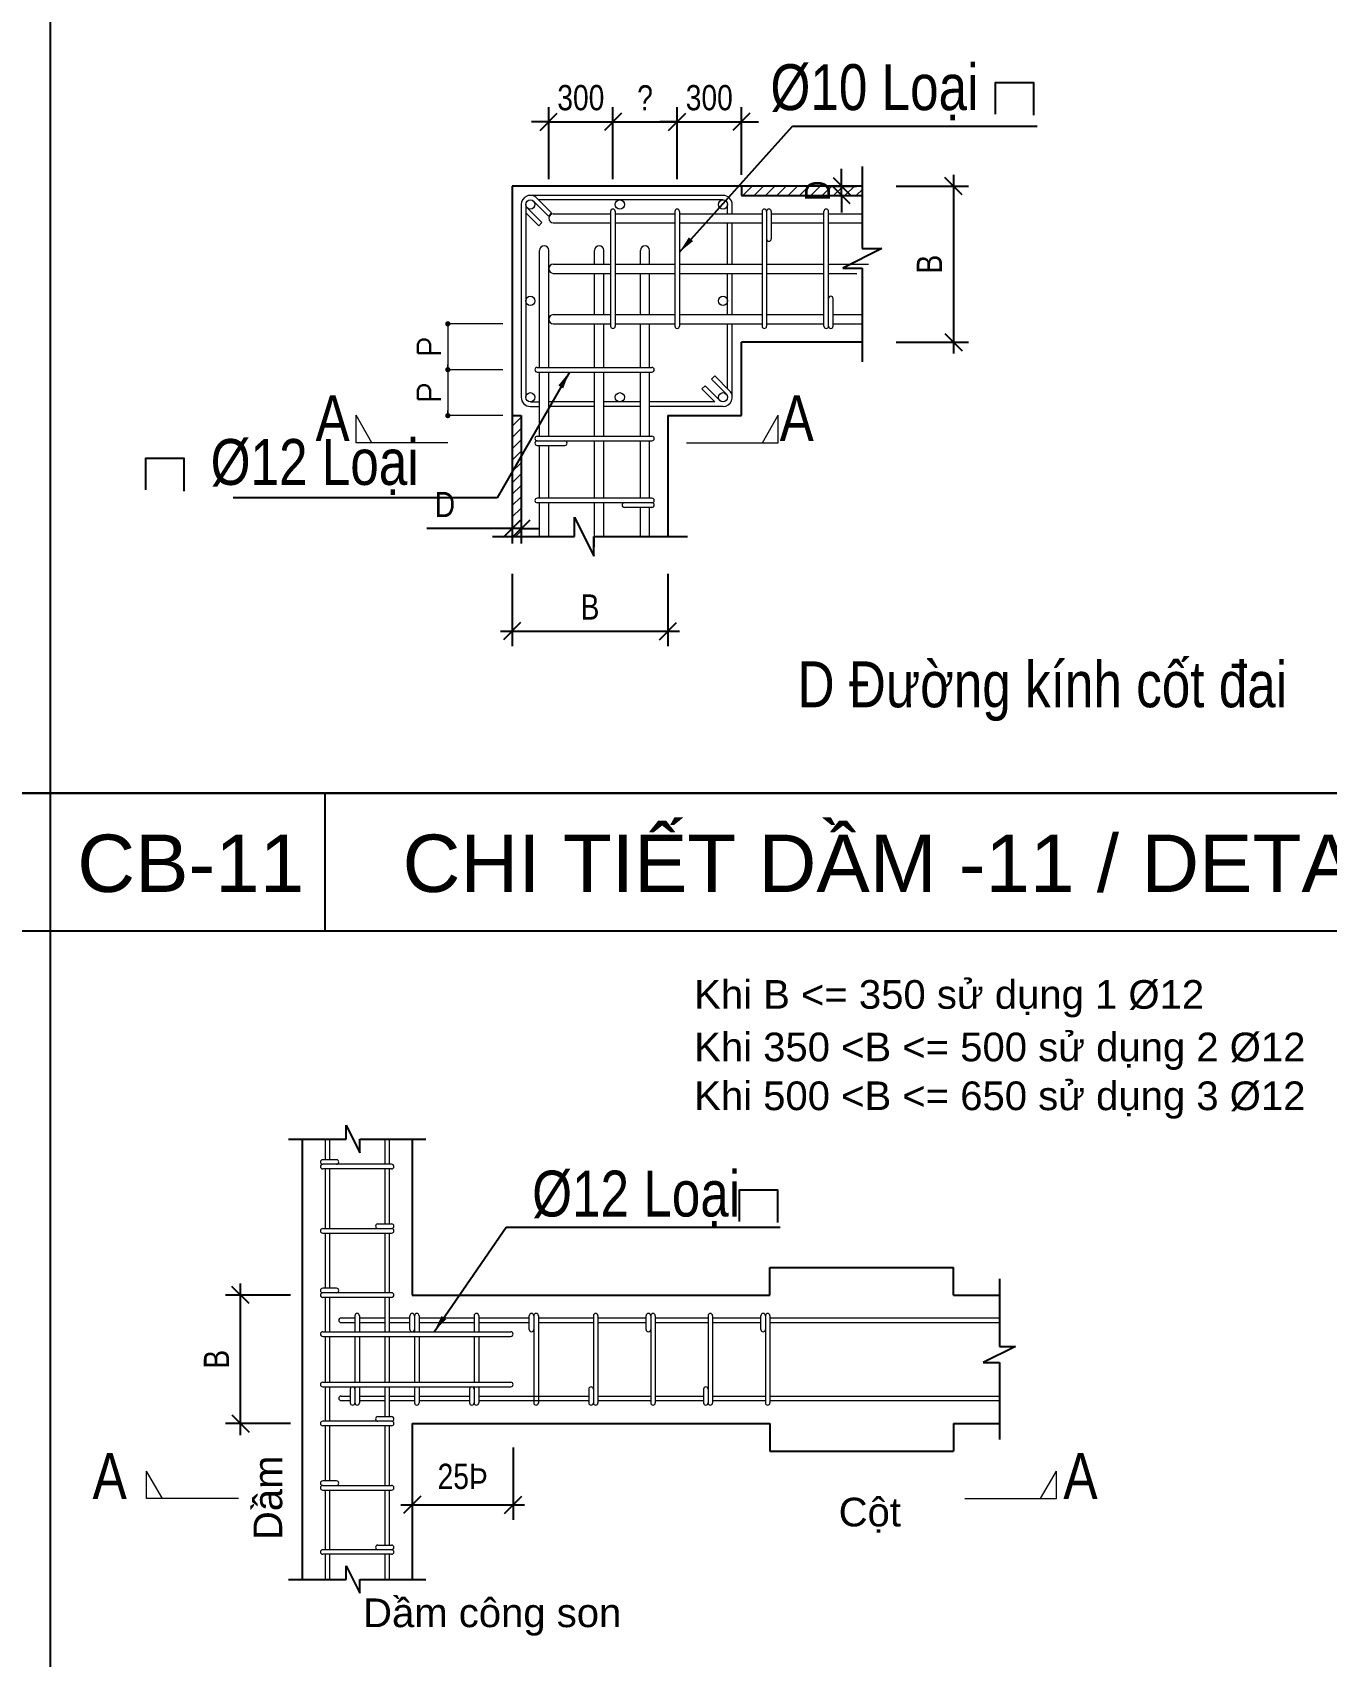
# Model space of a CAD drawing. Header units: millimetres. Extents: x -205508 to -110432, y 549193 to 571297.
# Drawn here: x -152430 to -149609, y 564174 to 567713 of the extents above; entities that cross this region are included whole.
import ezdxf
from ezdxf.enums import TextEntityAlignment as Align

# ---------------------------------------------------------------- set-up
doc = ezdxf.new("R2010")
doc.units = ezdxf.units.MM
doc.header["$LTSCALE"] = 25
doc.header["$MEASUREMENT"] = 0
doc.header["$PDSIZE"] = 50
doc.linetypes.add('CENTER', pattern=[2, 1.25, -0.25, 0.25, -0.25])
doc.linetypes.add('CENTER2', pattern=[28.575, 19.05, -3.175, 3.175, -3.175])
for name, color, linetype in [('AC', 200, 'Continuous'), ('GRID', 8, 'CENTER'), ('NETTHAY', 2, 'Continuous'), ('textMAX', 4, 'Continuous'), ('TEXTMIN', 7, 'Continuous'), ('TRUC', 8, 'CENTER2')]:
    doc.layers.add(name, color=color, linetype=linetype)
for name, color, linetype, lineweight in [('DCE_MCZiCZac', 250, 'Continuous', 13), ('KICHTHUOC', 20, 'Continuous', 9), ('NTHUONG', 150, 'Continuous', 15)]:
    doc.layers.add(name, color=color, linetype=linetype, lineweight=lineweight)
doc.styles.add('EL-Text', font='arial.ttf')
doc.styles.add('ENGLISH', font='ROMANS.shx')
doc.styles.add('Simplex- GCC', font='arial.ttf', dxfattribs={"width": 0.8})
doc.styles.add('vnh100', font='', dxfattribs={"width": 0.8})
doc.styles.get('vnh100').set_extended_font_data('VNI-Helve')
doc.dimstyles.new('ISO-25', dxfattribs={"dimscale": 25, "dimtxt": 2.2, "dimasz": 1.5, "dimexe": 1.3, "dimexo": 1, "dimgap": 1, "dimtad": 1, "dimdec": 0, "dimtxsty": 'Simplex- GCC', "dimblk": 'OBLIQUE', "dimcen": 2.5, "dimdle": 1, "dimclrd": 8, "dimclre": 8, "dimclrt": 7, "dimadec": 0, "dimazin": 0, "dimtfac": 1, "dimtdec": 0, "dimtix": 1, "dimtmove": 0, "dimatfit": 3, "dimfxl": 5, "dimfxlon": 1, "dimarcsym": 0})

# ---------------------------------------------------------------- blocks, each defined once
blk = doc.blocks.new('*X175')
at = {"color": 0}
for p, q in [((8158, 46890), (8258, 46990)), ((8158, 46767), (8258, 46867)), ((8158, 46643), (8258, 46743)), ((8158, 46519), (8258, 46619)), ((8158, 46395), (8258, 46495)), ((8158, 46272), (8258, 46372)), ((8158, 46148), (8258, 46248)), ((8158, 46024), (8258, 46124)), ((8158, 45900), (8258, 46000)), ((8158, 45777), (8258, 45877)), ((8196, 45690), (8258, 45753))]:
    blk.add_line(p, q, dxfattribs=at)
blk = doc.blocks.new('DOT')
at = {"color": 0, "linetype": 'ByBlock'}
blk.add_line((-0.5, 0), (-1, 0), dxfattribs=at)
at = {"color": 0, "linetype": 'ByBlock', "const_width": 0.5}
blk.add_lwpolyline([(-0.25, 0, 1), (0.25, 0, 1)], format="xyb", close=True, dxfattribs=at)
blk = doc.blocks.new('_Oblique')
at = {"color": 4, "linetype": 'ByBlock', "lineweight": -2}
blk.add_line((-0.5, -0.5), (0.5, 0.5), dxfattribs=at)
blk = doc.blocks.new('*D390')
at = {"layer": 'DCE_MCZiCZac', "color": 8, "lineweight": -2, "ltscale": 20, "transparency": 16777216}
for p, q in [((-151304.5, 567392.9), (-151304.5, 567550.4)), ((-151164.5, 567392.9), (-151164.5, 567550.4)), ((-151304.5, 567517.9), (-151342, 567517.9)), ((-151304.5, 567517.9), (-151164.5, 567517.9)), ((-151164.5, 567517.9), (-151127, 567517.9))]:
    blk.add_line(p, q, dxfattribs=at)
at = {"layer": 'Defpoints', "color": 0, "ltscale": 20, "transparency": 16777216}
for p in [(-151164.5, 567517.9), (-151164.5, 567322.9), (-151304.5, 567307.9)]:
    blk.add_point(p, dxfattribs=at)
at = {"layer": 'DCE_MCZiCZac', "color": 8, "lineweight": -2, "ltscale": 20, "transparency": 16777216, "xscale": 37.5, "yscale": 37.5, "zscale": 37.5}
blk.add_blockref('_Oblique', (-151304.5, 567517.9), dxfattribs=at)
at = {"layer": 'DCE_MCZiCZac', "color": 8, "lineweight": -2, "ltscale": 20, "transparency": 16777216, "xscale": 37.5, "yscale": 37.5, "zscale": 37.5, "rotation": 180}
blk.add_blockref('_Oblique', (-151164.5, 567517.9), dxfattribs=at)
at = {"layer": 'DCE_MCZiCZac', "color": 7, "ltscale": 20, "transparency": 16777216, "insert": (-151234.5, 567570.4), "char_height": 55, "attachment_point": 5, "style": 'Simplex- GCC'}
blk.add_mtext('300', dxfattribs=at)
blk = doc.blocks.new('*D391')
at = {"layer": 'DCE_MCZiCZac', "color": 8, "lineweight": -2, "ltscale": 20, "transparency": 16777216}
for p, q in [((-151164.5, 567402.9), (-151164.5, 567550.4)), ((-151024.5, 567392.9), (-151024.5, 567550.4)), ((-151189.5, 567517.9), (-150999.5, 567517.9))]:
    blk.add_line(p, q, dxfattribs=at)
at = {"layer": 'Defpoints', "color": 0, "ltscale": 20, "transparency": 16777216}
for p in [(-151024.5, 567517.9), (-151164.5, 567377.9), (-151024.5, 567327.9)]:
    blk.add_point(p, dxfattribs=at)
at = {"layer": 'DCE_MCZiCZac', "color": 8, "lineweight": -2, "ltscale": 20, "transparency": 16777216, "xscale": 37.5, "yscale": 37.5, "zscale": 37.5, "rotation": 180}
blk.add_blockref('_Oblique', (-151164.5, 567517.9), dxfattribs=at)
at = {"layer": 'DCE_MCZiCZac', "color": 8, "lineweight": -2, "ltscale": 20, "transparency": 16777216, "xscale": 37.5, "yscale": 37.5, "zscale": 37.5}
blk.add_blockref('_Oblique', (-151024.5, 567517.9), dxfattribs=at)
at = {"layer": 'DCE_MCZiCZac', "color": 7, "ltscale": 20, "transparency": 16777216, "insert": (-151094.5, 567570.4), "char_height": 55, "attachment_point": 5, "style": 'Simplex- GCC'}
blk.add_mtext('?', dxfattribs=at)
blk = doc.blocks.new('*D392')
at = {"layer": 'DCE_MCZiCZac', "color": 8, "lineweight": -2, "ltscale": 20, "transparency": 16777216}
for p, q in [((-151024.5, 567392.9), (-151024.5, 567550.4)), ((-150884.5, 567402.9), (-150884.5, 567550.4)), ((-151024.5, 567517.9), (-151062, 567517.9)), ((-151024.5, 567517.9), (-150884.5, 567517.9)), ((-150884.5, 567517.9), (-150847, 567517.9))]:
    blk.add_line(p, q, dxfattribs=at)
at = {"layer": 'Defpoints', "color": 0, "ltscale": 20, "transparency": 16777216}
for p in [(-150884.5, 567517.9), (-150884.5, 567377.9), (-151024.5, 567327.9)]:
    blk.add_point(p, dxfattribs=at)
at = {"layer": 'DCE_MCZiCZac', "color": 8, "lineweight": -2, "ltscale": 20, "transparency": 16777216, "xscale": 37.5, "yscale": 37.5, "zscale": 37.5}
blk.add_blockref('_Oblique', (-151024.5, 567517.9), dxfattribs=at)
at = {"layer": 'DCE_MCZiCZac', "color": 8, "lineweight": -2, "ltscale": 20, "transparency": 16777216, "xscale": 37.5, "yscale": 37.5, "zscale": 37.5, "rotation": 180}
blk.add_blockref('_Oblique', (-150884.5, 567517.9), dxfattribs=at)
at = {"layer": 'DCE_MCZiCZac', "color": 7, "ltscale": 20, "transparency": 16777216, "insert": (-150954.5, 567570.4), "char_height": 55, "attachment_point": 5, "style": 'Simplex- GCC'}
blk.add_mtext('300', dxfattribs=at)
blk = doc.blocks.new('*D364')
at = {"layer": 'DCE_MCZiCZac', "color": 8, "lineweight": -2, "ltscale": 20, "transparency": 16777216}
for p, q in [((-150422.2, 567402.9), (-150422.2, 567012.9)), ((-150547.2, 567377.9), (-150389.7, 567377.9)), ((-150547.2, 567037.9), (-150389.7, 567037.9))]:
    blk.add_line(p, q, dxfattribs=at)
at = {"layer": 'Defpoints', "color": 0, "ltscale": 20, "transparency": 16777216}
for p in [(-150620.9, 567377.9), (-150620.9, 567037.9), (-150422.2, 567037.9)]:
    blk.add_point(p, dxfattribs=at)
at = {"layer": 'DCE_MCZiCZac', "color": 8, "lineweight": -2, "ltscale": 20, "transparency": 16777216, "xscale": 37.5, "yscale": 37.5, "zscale": 37.5}
for p, rotation in [((-150422.2, 567377.9), 90), ((-150422.2, 567037.9), 270)]:
    blk.add_blockref('_Oblique', p, dxfattribs=dict(at, rotation=rotation))
at = {"layer": 'DCE_MCZiCZac', "color": 7, "ltscale": 20, "transparency": 16777216, "insert": (-150474.7, 567207.9), "char_height": 55, "attachment_point": 5, "rotation": 90, "style": 'Simplex- GCC'}
blk.add_mtext('B', dxfattribs=at)
blk = doc.blocks.new('*D365')
at = {"layer": 'DCE_MCZiCZac', "color": 8, "lineweight": -2, "ltscale": 20, "transparency": 16777216}
for p, q in [((-150666, 567377.9), (-150666, 567415.4)), ((-150692.7, 567377.9), (-150633.5, 567377.9)), ((-150692.7, 567357.9), (-150633.5, 567357.9)), ((-150666, 567357.9), (-150666, 567377.9)), ((-150666, 567357.9), (-150666, 567320.4))]:
    blk.add_line(p, q, dxfattribs=at)
at = {"layer": 'Defpoints', "color": 0, "ltscale": 20, "transparency": 16777216}
for p in [(-150717.7, 567377.9), (-150717.7, 567357.9), (-150666, 567377.9)]:
    blk.add_point(p, dxfattribs=at)
at = {"layer": 'DCE_MCZiCZac', "color": 8, "lineweight": -2, "ltscale": 20, "transparency": 16777216, "xscale": 37.5, "yscale": 37.5, "zscale": 37.5}
for p, rotation in [((-150666, 567377.9), 270), ((-150666, 567357.9), 90)]:
    blk.add_blockref('_Oblique', p, dxfattribs=dict(at, rotation=rotation))
at = {"layer": 'DCE_MCZiCZac', "color": 7, "ltscale": 20, "transparency": 16777216, "insert": (-150718.5, 567367.9), "char_height": 55, "attachment_point": 5, "rotation": 90, "style": 'Simplex- GCC'}
blk.add_mtext('D', dxfattribs=at)
blk = doc.blocks.new('*D366')
at = {"layer": 'DCE_MCZiCZac', "color": 8, "lineweight": -2, "ltscale": 20, "transparency": 16777216}
for p, q in [((-151384.5, 566533.3), (-151384.5, 566375.8)), ((-151044.5, 566533.3), (-151044.5, 566375.8)), ((-151409.5, 566408.3), (-151019.5, 566408.3))]:
    blk.add_line(p, q, dxfattribs=at)
at = {"layer": 'Defpoints', "color": 0, "ltscale": 20, "transparency": 16777216}
for p in [(-151384.5, 566631.6), (-151044.5, 566626.8), (-151044.5, 566408.3)]:
    blk.add_point(p, dxfattribs=at)
at = {"layer": 'DCE_MCZiCZac', "color": 8, "lineweight": -2, "ltscale": 20, "transparency": 16777216, "xscale": 37.5, "yscale": 37.5, "zscale": 37.5, "rotation": 180}
blk.add_blockref('_Oblique', (-151384.5, 566408.3), dxfattribs=at)
at = {"layer": 'DCE_MCZiCZac', "color": 8, "lineweight": -2, "ltscale": 20, "transparency": 16777216, "xscale": 37.5, "yscale": 37.5, "zscale": 37.5}
blk.add_blockref('_Oblique', (-151044.5, 566408.3), dxfattribs=at)
at = {"layer": 'DCE_MCZiCZac', "color": 7, "ltscale": 20, "transparency": 16777216, "insert": (-151214.5, 566460.8), "char_height": 55, "attachment_point": 5, "style": 'Simplex- GCC'}
blk.add_mtext('B', dxfattribs=at)
blk = doc.blocks.new('*D367')
at = {"layer": 'DCE_MCZiCZac', "color": 8, "lineweight": -2, "ltscale": 20, "transparency": 16777216}
for p, q in [((-151384.5, 566668.6), (-151384.5, 566599.1)), ((-151364.5, 566668.6), (-151364.5, 566599.1)), ((-151384.5, 566631.6), (-151570.4, 566631.6)), ((-151364.5, 566631.6), (-151384.5, 566631.6)), ((-151364.5, 566631.6), (-151327, 566631.6))]:
    blk.add_line(p, q, dxfattribs=at)
at = {"layer": 'Defpoints', "color": 0, "ltscale": 20, "transparency": 16777216}
for p in [(-151384.5, 566693.6), (-151364.5, 566693.6), (-151364.5, 566631.6)]:
    blk.add_point(p, dxfattribs=at)
at = {"layer": 'DCE_MCZiCZac', "color": 8, "lineweight": -2, "ltscale": 20, "transparency": 16777216, "xscale": 37.5, "yscale": 37.5, "zscale": 37.5}
blk.add_blockref('_Oblique', (-151384.5, 566631.6), dxfattribs=at)
at = {"layer": 'DCE_MCZiCZac', "color": 8, "lineweight": -2, "ltscale": 20, "transparency": 16777216, "xscale": 37.5, "yscale": 37.5, "zscale": 37.5, "rotation": 180}
blk.add_blockref('_Oblique', (-151364.5, 566631.6), dxfattribs=at)
at = {"layer": 'DCE_MCZiCZac', "color": 7, "ltscale": 20, "transparency": 16777216, "insert": (-151530.7, 566684.1), "char_height": 55, "attachment_point": 5, "style": 'Simplex- GCC'}
blk.add_mtext('D', dxfattribs=at)
blk = doc.blocks.new('*D375')
at = {"layer": 'DCE_MCZiCZac', "color": 8, "lineweight": -2, "ltscale": 20, "transparency": 16777216}
for p, q in [((-151602.1, 564629.3), (-151602.1, 564471.8)), ((-151382.1, 564629.3), (-151382.1, 564471.8)), ((-151627.1, 564504.3), (-151357.1, 564504.3))]:
    blk.add_line(p, q, dxfattribs=at)
at = {"layer": 'Defpoints', "color": 0, "ltscale": 20, "transparency": 16777216}
for p in [(-151382.1, 564766.4), (-151602.1, 564681.4), (-151382.1, 564504.3)]:
    blk.add_point(p, dxfattribs=at)
at = {"layer": 'DCE_MCZiCZac', "color": 8, "lineweight": -2, "ltscale": 20, "transparency": 16777216, "xscale": 37.5, "yscale": 37.5, "zscale": 37.5, "rotation": 180}
blk.add_blockref('_Oblique', (-151602.1, 564504.3), dxfattribs=at)
at = {"layer": 'DCE_MCZiCZac', "color": 8, "lineweight": -2, "ltscale": 20, "transparency": 16777216, "xscale": 37.5, "yscale": 37.5, "zscale": 37.5}
blk.add_blockref('_Oblique', (-151382.1, 564504.3), dxfattribs=at)
at = {"layer": 'DCE_MCZiCZac', "color": 7, "ltscale": 20, "transparency": 16777216, "insert": (-151492.1, 564565.9), "char_height": 55, "attachment_point": 5, "style": 'Simplex- GCC'}
blk.add_mtext('25Þ', dxfattribs=at)
blk = doc.blocks.new('*D376')
at = {"layer": 'DCE_MCZiCZac', "color": 8, "lineweight": -2, "ltscale": 20, "transparency": 16777216}
for p, q in [((-151867.1, 564961.4), (-152008.9, 564961.4)), ((-151976.4, 564656.4), (-151976.4, 564986.4)), ((-151867.1, 564681.4), (-152008.9, 564681.4))]:
    blk.add_line(p, q, dxfattribs=at)
at = {"layer": 'Defpoints', "color": 0, "ltscale": 20, "transparency": 16777216}
for p in [(-151976.4, 564961.4), (-151842.1, 564961.4), (-151842.1, 564681.4)]:
    blk.add_point(p, dxfattribs=at)
at = {"layer": 'DCE_MCZiCZac', "color": 8, "lineweight": -2, "ltscale": 20, "transparency": 16777216, "xscale": 37.5, "yscale": 37.5, "zscale": 37.5}
for p, rotation in [((-151976.4, 564961.4), 90), ((-151976.4, 564681.4), 270)]:
    blk.add_blockref('_Oblique', p, dxfattribs=dict(at, rotation=rotation))
at = {"layer": 'DCE_MCZiCZac', "color": 7, "ltscale": 20, "transparency": 16777216, "insert": (-152028.9, 564821.4), "char_height": 55, "attachment_point": 5, "rotation": 90, "style": 'Simplex- GCC'}
blk.add_mtext('B', dxfattribs=at)

msp = doc.modelspace()

# ---------------------------------------------------------------- linework, layer by layer
at = {"layer": 'AC', "color": 4, "ltscale": 20}
for p, q in [((-152391.5, 570555.2), (-152391.5, 561049.9)), ((-162391.5, 566055.2), (-147391.5, 566055.2))]:
    msp.add_line(p, q, dxfattribs=at)
for points in [[(-150330.3, 567535), (-150330.3, 567604), (-150247.5, 567604), (-150247.5, 567532.3)], [(-152182.8, 566716.3), (-152182.8, 566785.2), (-152100.1, 566785.2), (-152100.1, 566713.5)], [(-150888.9, 565122), (-150888.9, 565190.9), (-150806.1, 565190.9), (-150806.1, 565119.3)]]:
    msp.add_lwpolyline(points, dxfattribs=at)
at = {"layer": 'AC', "color": 0, "ltscale": 20}
msp.add_lwpolyline([(-162391.5, 565755.2), (-147391.5, 565755.2), (-147391.5, 566055.2), (-162391.5, 566055.2)], close=True, dxfattribs=at)
at = {"layer": 'AC', "color": 4, "ltscale": 20}
msp.add_lwpolyline([(-152391.5, 565755.2), (-151791.5, 565755.2), (-151791.5, 566055.2), (-152391.5, 566055.2)], close=True, dxfattribs=at)
at = {"layer": 'GRID', "color": 8, "linetype": 'ByBlock', "ltscale": 20}
msp.add_line((-151397.6, 565109.6), (-150800, 565109.6), dxfattribs=at)
at = {"layer": 'KICHTHUOC'}
for p, q in [((-151304.5, 567517.9), (-150884.5, 567517.9)), ((-150924.5, 567357.9), (-151344.5, 567357.9)), ((-151364.5, 567337.9), (-151364.5, 566917.9)), ((-151354.5, 567337.9), (-151354.5, 566917.9)), ((-151319.3, 567298.6), (-151351.5, 567330.8)), ((-151305.2, 567312.8), (-151337.4, 567345)), ((-151298.1, 567319.8), (-151330.3, 567352)), ((-150924.5, 567347.9), (-151326.2, 567347.9)), ((-151169.5, 567322.9), (-151169.5, 567072.9)), ((-151159.5, 567322.9), (-151159.5, 567072.9)), ((-151029.5, 567322.9), (-151029.5, 567072.9)), ((-151019.5, 567322.9), (-151019.5, 567072.9)), ((-150914.5, 567317.9), (-150914.5, 567337.9)), ((-150904.5, 567317.9), (-150904.5, 567337.9)), ((-150839.5, 567322.9), (-150839.5, 567072.9)), ((-150829.5, 567322.9), (-150829.5, 567072.9)), ((-150819.5, 567322.9), (-150819.5, 567262.9)), ((-150704.5, 567072.9), (-150704.5, 567322.9)), ((-150694.5, 567072.9), (-150694.5, 567322.9)), ((-151326.4, 567291.6), (-151354.5, 567319.6)), ((-151319.3, 567298.6), (-151326.4, 567291.6)), ((-151305.2, 567312.8), (-151298.1, 567319.8)), ((-151294.5, 567317.9), (-151169.5, 567317.9)), ((-151294.5, 567297.9), (-151169.5, 567297.9)), ((-151159.5, 567317.9), (-151029.5, 567317.9)), ((-151159.5, 567297.9), (-151029.5, 567297.9)), ((-151019.5, 567317.9), (-150839.5, 567317.9)), ((-151019.5, 567297.9), (-150839.5, 567297.9)), ((-150914.5, 567207.9), (-150914.5, 567297.9)), ((-150914.5, 567247.9), (-150914.5, 567297.9)), ((-150904.5, 567207.9), (-150904.5, 567297.9)), ((-150904.5, 567247.9), (-150904.5, 567297.9)), ((-150819.5, 567317.9), (-150704.5, 567317.9)), ((-150819.5, 567297.9), (-150704.5, 567297.9)), ((-150694.5, 567317.9), (-150620.9, 567317.9)), ((-150694.5, 567297.9), (-150620.9, 567297.9)), ((-151324.5, 566982.9), (-151324.5, 567237.9)), ((-151304.5, 566982.9), (-151304.5, 567237.9)), ((-151204.5, 567207.9), (-151204.5, 567237.9)), ((-151184.5, 567207.9), (-151184.5, 567237.9)), ((-151104.5, 567207.9), (-151104.5, 567237.9)), ((-151084.5, 567207.9), (-151084.5, 567237.9)), ((-151294.5, 567207.9), (-151169.5, 567207.9)), ((-151294.5, 567187.9), (-151169.5, 567187.9)), ((-151204.5, 567097.9), (-151204.5, 567187.9)), ((-151184.5, 567097.9), (-151184.5, 567187.9)), ((-151159.5, 567207.9), (-151029.5, 567207.9)), ((-151159.5, 567187.9), (-151029.5, 567187.9)), ((-151104.5, 567097.9), (-151104.5, 567187.9)), ((-151084.5, 567097.9), (-151084.5, 567187.9)), ((-151019.5, 567207.9), (-150839.5, 567207.9)), ((-151019.5, 567187.9), (-150839.5, 567187.9)), ((-150914.5, 567097.9), (-150914.5, 567187.9)), ((-150904.5, 567097.9), (-150904.5, 567187.9)), ((-150829.5, 567207.9), (-150704.5, 567207.9)), ((-150829.5, 567187.9), (-150704.5, 567187.9)), ((-150694.5, 567207.9), (-150607.2, 567207.9)), ((-150694.5, 567187.9), (-150633, 567187.9)), ((-150684.5, 567072.9), (-150684.5, 567132.9)), ((-151524.5, 567077.9), (-151524.5, 566877.9)), ((-151404.5, 567077.9), (-151524.5, 567077.9)), ((-151294.5, 567097.9), (-151169.5, 567097.9)), ((-151294.5, 567077.9), (-151169.5, 567077.9)), ((-151204.5, 566982.9), (-151204.5, 567077.9)), ((-151184.5, 566982.9), (-151184.5, 567077.9)), ((-151159.5, 567097.9), (-151029.5, 567097.9)), ((-151159.5, 567077.9), (-151029.5, 567077.9)), ((-151104.5, 566982.9), (-151104.5, 567077.9)), ((-151084.5, 566982.9), (-151084.5, 567077.9)), ((-151019.5, 567097.9), (-150839.5, 567097.9)), ((-151019.5, 567077.9), (-150839.5, 567077.9)), ((-150914.5, 566936.2), (-150914.5, 567077.9)), ((-150904.5, 566917.9), (-150904.5, 567077.9)), ((-150829.5, 567097.9), (-150704.5, 567097.9)), ((-150829.5, 567077.9), (-150704.5, 567077.9)), ((-150684.5, 567097.9), (-150620.9, 567097.9)), ((-150684.5, 567077.9), (-150620.9, 567077.9)), ((-151404.5, 566977.9), (-151524.5, 566977.9)), ((-151329.5, 566982.9), (-151079.5, 566982.9)), ((-151329.5, 566972.9), (-151079.5, 566972.9)), ((-151324.5, 566832.9), (-151324.5, 566972.9)), ((-151304.5, 566832.9), (-151304.5, 566972.9)), ((-151204.5, 566832.9), (-151204.5, 566972.9)), ((-151184.5, 566832.9), (-151184.5, 566972.9)), ((-151104.5, 566832.9), (-151104.5, 566972.9)), ((-151084.5, 566832.9), (-151084.5, 566972.9)), ((-150963.7, 566943.1), (-150970.8, 566936)), ((-150970.8, 566936), (-150942.7, 566907.9)), ((-150963.7, 566943.1), (-150931.5, 566910.8)), ((-150949.6, 566957.2), (-150942.5, 566964.3)), ((-150949.6, 566957.2), (-150917.4, 566925)), ((-150942.6, 566964.3), (-150910.3, 566932.1)), ((-151344.5, 566907.9), (-151324.5, 566907.9)), ((-151344.5, 566897.9), (-151324.5, 566897.9)), ((-151204.5, 566907.9), (-151304.5, 566907.9)), ((-151204.5, 566897.9), (-151304.5, 566897.9)), ((-151104.5, 566907.9), (-151184.5, 566907.9)), ((-151104.5, 566897.9), (-151184.5, 566897.9)), ((-150942.7, 566907.9), (-151084.5, 566907.9)), ((-150924.5, 566897.9), (-151084.5, 566897.9)), ((-151404.5, 566877.9), (-151524.5, 566877.9)), ((-151329.5, 566832.9), (-151079.5, 566832.9)), ((-151329.5, 566822.9), (-151079.5, 566822.9)), ((-151329.5, 566812.9), (-151269.5, 566812.9)), ((-151324.5, 566697.9), (-151324.5, 566812.9)), ((-151304.5, 566697.9), (-151304.5, 566812.9)), ((-151204.5, 566697.9), (-151204.5, 566822.9)), ((-151184.5, 566697.9), (-151184.5, 566822.9)), ((-151104.5, 566697.9), (-151104.5, 566822.9)), ((-151084.5, 566697.9), (-151084.5, 566822.9)), ((-151079.5, 566697.9), (-151329.5, 566697.9)), ((-151079.5, 566687.9), (-151329.5, 566687.9)), ((-151324.5, 566614.4), (-151324.5, 566687.9)), ((-151304.5, 566614.4), (-151304.5, 566687.9)), ((-151204.5, 566592.1), (-151204.5, 566687.9)), ((-151184.5, 566614), (-151184.5, 566687.9)), ((-151079.5, 566677.9), (-151139.5, 566677.9)), ((-151104.5, 566614.4), (-151104.5, 566677.9)), ((-151084.5, 566614.4), (-151084.5, 566677.9)), ((-151792.1, 565301.4), (-151792.1, 565256.4)), ((-151782.1, 565301.4), (-151782.1, 565256.4)), ((-151662.1, 565301.4), (-151662.1, 565246.4)), ((-151652.1, 565301.4), (-151652.1, 565246.4)), ((-151767.1, 565256.4), (-151797.1, 565256.4)), ((-151647.1, 565246.4), (-151797.1, 565246.4)), ((-151647.1, 565236.4), (-151797.1, 565236.4)), ((-151792.1, 565236.4), (-151792.1, 565106.4)), ((-151782.1, 565236.4), (-151782.1, 565106.4)), ((-151662.1, 565236.4), (-151662.1, 565116.4)), ((-151652.1, 565236.4), (-151652.1, 565116.4)), ((-151797.1, 565106.4), (-151647.1, 565106.4)), ((-151797.1, 565096.4), (-151647.1, 565096.4)), ((-151792.1, 565096.4), (-151792.1, 564976.4)), ((-151782.1, 565096.4), (-151782.1, 564976.4)), ((-151677.1, 565116.4), (-151647.1, 565116.4)), ((-151662.1, 565096.4), (-151662.1, 564966.4)), ((-151652.1, 565096.4), (-151652.1, 564966.4)), ((-151767.1, 564976.4), (-151797.1, 564976.4)), ((-151647.1, 564966.4), (-151797.1, 564966.4)), ((-151647.1, 564956.4), (-151797.1, 564956.4)), ((-151792.1, 564956.4), (-151792.1, 564881.4)), ((-151782.1, 564956.4), (-151782.1, 564881.4)), ((-151662.1, 564956.4), (-151662.1, 564881.4)), ((-151652.1, 564956.4), (-151652.1, 564881.4)), ((-151727.1, 564916.4), (-151727.1, 564881.4)), ((-151717.1, 564916.4), (-151717.1, 564881.4)), ((-151607.1, 564886.4), (-151607.1, 564916.4)), ((-151597.1, 564916.4), (-151597.1, 564881.4)), ((-151587.1, 564916.4), (-151587.1, 564881.4)), ((-151467.1, 564916.4), (-151467.1, 564881.4)), ((-151457.1, 564916.4), (-151457.1, 564881.4)), ((-151347.1, 564886.4), (-151347.1, 564916.4)), ((-151337.1, 564916.4), (-151337.1, 564726.4)), ((-151327.1, 564916.4), (-151327.1, 564726.4)), ((-151207.1, 564916.4), (-151207.1, 564726.4)), ((-151197.1, 564916.4), (-151197.1, 564726.4)), ((-151092.1, 564886.4), (-151092.1, 564916.4)), ((-151082.1, 564916.4), (-151082.1, 564726.4)), ((-151072.1, 564916.4), (-151072.1, 564726.4)), ((-150957.1, 564916.4), (-150957.1, 564726.4)), ((-150947.1, 564916.4), (-150947.1, 564726.4)), ((-150842.1, 564886.4), (-150842.1, 564916.4)), ((-150832.1, 564916.4), (-150832.1, 564726.4)), ((-150822.1, 564916.4), (-150822.1, 564726.4)), ((-151797.1, 564881.4), (-151387.1, 564881.4)), ((-151757.1, 564911.4), (-151727.1, 564911.4)), ((-151757.1, 564901.4), (-151727.1, 564901.4)), ((-151717.1, 564911.4), (-151662.1, 564911.4)), ((-151717.1, 564901.4), (-151662.1, 564901.4)), ((-151652.1, 564911.4), (-151607.1, 564911.4)), ((-151652.1, 564901.4), (-151607.1, 564901.4)), ((-151587.1, 564911.4), (-151467.1, 564911.4)), ((-151587.1, 564901.4), (-151467.1, 564901.4)), ((-151457.1, 564911.4), (-151347.1, 564911.4)), ((-151457.1, 564901.4), (-151347.1, 564901.4)), ((-151327.1, 564911.4), (-151207.1, 564911.4)), ((-151327.1, 564901.4), (-151207.1, 564901.4)), ((-151197.1, 564911.4), (-151092.1, 564911.4)), ((-151197.1, 564901.4), (-151092.1, 564901.4)), ((-151072.1, 564911.4), (-150957.1, 564911.4)), ((-151072.1, 564901.4), (-150957.1, 564901.4)), ((-150947.1, 564911.4), (-150842.1, 564911.4)), ((-150947.1, 564901.4), (-150842.1, 564901.4)), ((-150822.1, 564911.4), (-150322.1, 564911.4)), ((-150822.1, 564901.4), (-150322.1, 564901.4)), ((-151797.1, 564871.4), (-151387.1, 564871.4)), ((-151792.1, 564871.4), (-151792.1, 564771.4)), ((-151782.1, 564871.4), (-151782.1, 564771.4)), ((-151727.1, 564871.4), (-151727.1, 564771.4)), ((-151717.1, 564871.4), (-151717.1, 564771.4)), ((-151662.1, 564871.4), (-151662.1, 564771.4)), ((-151652.1, 564871.4), (-151652.1, 564771.4)), ((-151597.1, 564871.4), (-151597.1, 564771.4)), ((-151587.1, 564871.4), (-151587.1, 564771.4)), ((-151467.1, 564871.4), (-151467.1, 564771.4)), ((-151457.1, 564871.4), (-151457.1, 564771.4)), ((-151797.1, 564771.4), (-151387.1, 564771.4)), ((-151797.1, 564761.4), (-151387.1, 564761.4)), ((-151792.1, 564761.4), (-151792.1, 564686.4)), ((-151782.1, 564761.4), (-151782.1, 564686.4)), ((-151757.1, 564741.4), (-151737.1, 564741.4)), ((-151737.1, 564756.4), (-151737.1, 564726.4)), ((-151727.1, 564761.4), (-151727.1, 564726.4)), ((-151717.1, 564761.4), (-151717.1, 564726.4)), ((-151717.1, 564741.4), (-151662.1, 564741.4)), ((-151662.1, 564761.4), (-151662.1, 564696.4)), ((-151652.1, 564761.4), (-151652.1, 564696.4)), ((-151652.1, 564741.4), (-151597.1, 564741.4)), ((-151597.1, 564761.4), (-151597.1, 564726.4)), ((-151587.1, 564761.4), (-151587.1, 564726.4)), ((-151587.1, 564741.4), (-151477.1, 564741.4)), ((-151477.1, 564756.4), (-151477.1, 564726.4)), ((-151467.1, 564761.4), (-151467.1, 564726.4)), ((-151457.1, 564761.4), (-151457.1, 564726.4)), ((-151457.1, 564741.4), (-151217.1, 564741.4)), ((-151217.1, 564756.4), (-151217.1, 564726.4)), ((-151197.1, 564741.4), (-151082.1, 564741.4)), ((-151072.1, 564741.4), (-150967.1, 564741.4)), ((-150967.1, 564756.4), (-150967.1, 564726.4)), ((-150947.1, 564741.4), (-150832.1, 564741.4)), ((-150822.1, 564741.4), (-150322.1, 564741.4)), ((-151757.1, 564731.4), (-151737.1, 564731.4)), ((-151717.1, 564731.4), (-151662.1, 564731.4)), ((-151652.1, 564731.4), (-151597.1, 564731.4)), ((-151587.1, 564731.4), (-151477.1, 564731.4)), ((-151457.1, 564731.4), (-151217.1, 564731.4)), ((-151197.1, 564731.4), (-151082.1, 564731.4)), ((-151072.1, 564731.4), (-150967.1, 564731.4)), ((-150947.1, 564731.4), (-150832.1, 564731.4)), ((-150822.1, 564731.4), (-150322.1, 564731.4)), ((-151647.1, 564686.4), (-151797.1, 564686.4)), ((-151647.1, 564676.4), (-151797.1, 564676.4)), ((-151792.1, 564676.4), (-151792.1, 564556.4)), ((-151782.1, 564676.4), (-151782.1, 564556.4)), ((-151677.1, 564696.4), (-151647.1, 564696.4)), ((-151662.1, 564676.4), (-151662.1, 564546.4)), ((-151652.1, 564676.4), (-151652.1, 564546.4)), ((-151767.1, 564556.4), (-151797.1, 564556.4)), ((-151797.1, 564546.4), (-151647.1, 564546.4)), ((-151797.1, 564536.4), (-151647.1, 564536.4)), ((-151792.1, 564536.4), (-151792.1, 564406.4)), ((-151782.1, 564536.4), (-151782.1, 564406.4)), ((-151662.1, 564536.4), (-151662.1, 564416.4)), ((-151652.1, 564536.4), (-151652.1, 564416.4)), ((-151647.1, 564406.4), (-151797.1, 564406.4)), ((-151647.1, 564396.4), (-151797.1, 564396.4)), ((-151792.1, 564396.4), (-151792.1, 564341.4)), ((-151782.1, 564396.4), (-151782.1, 564341.4)), ((-151677.1, 564416.4), (-151647.1, 564416.4)), ((-151662.1, 564396.4), (-151662.1, 564341.4)), ((-151652.1, 564396.4), (-151652.1, 564341.4))]:
    msp.add_line(p, q, dxfattribs=at)
for centre in [(-151344.5, 567337.9), (-151149.5, 567337.9), (-150924.5, 567337.9), (-151344.5, 567127.9), (-150924.5, 567127.9), (-151344.5, 566917.9), (-151149.5, 566917.9), (-150924.5, 566917.9)]:
    msp.add_circle(centre, 10, dxfattribs=at)
for centre, radius, start, end in [((-151344.5, 567337.9), 20, 44.9215, 180), ((-150924.5, 567337.9), 20, 0, 90), ((-151164.5, 567322.9), 5, 0, 180), ((-151024.5, 567322.9), 5, 0, 180), ((-150834.5, 567322.9), 5, 0, 180), ((-150824.5, 567322.9), 5, 0, 180), ((-150699.5, 567322.9), 5, 0, 180), ((-151294.5, 567307.9), 10, 90, 270), ((-150824.5, 567262.9), 5, 180, 0), ((-151314.5, 567237.9), 10, 0, 180), ((-151194.5, 567237.9), 10, 0, 180), ((-151094.5, 567237.9), 10, 0, 180), ((-151294.5, 567197.9), 10, 90, 270), ((-150689.5, 567132.9), 5, 0, 180), ((-151294.5, 567087.9), 10, 90, 270), ((-151164.5, 567072.9), 5, 180, 0), ((-151024.5, 567072.9), 5, 180, 0), ((-150834.5, 567072.9), 5, 180, 0), ((-150699.5, 567072.9), 5, 180, 0), ((-150689.5, 567072.9), 5, 180, 0), ((-151329.5, 566977.9), 5, 90, 270), ((-151079.5, 566977.9), 5, 270, 90), ((-151344.5, 566917.9), 20, 180, 270), ((-150924.5, 566917.9), 20, 270, 45.0785), ((-151329.5, 566827.9), 5, 90, 270), ((-151079.5, 566827.9), 5, 270, 90), ((-151329.5, 566817.9), 5, 90, 270), ((-151269.5, 566817.9), 5, 270, 90), ((-151329.5, 566692.9), 5, 90, 270), ((-151139.5, 566682.9), 5, 90, 270), ((-151079.5, 566692.9), 5, 270, 90), ((-151079.5, 566682.9), 5, 270, 90), ((-151797.1, 565251.4), 5, 90, 270), ((-151797.1, 565241.4), 5, 90, 270), ((-151767.1, 565251.4), 5, 270, 90), ((-151647.1, 565241.4), 5, 270, 90), ((-151797.1, 565101.4), 5, 90, 270), ((-151677.1, 565111.4), 5, 90, 270), ((-151647.1, 565111.4), 5, 270, 90), ((-151647.1, 565101.4), 5, 270, 90), ((-151797.1, 564971.4), 5, 90, 270), ((-151797.1, 564961.4), 5, 90, 270), ((-151767.1, 564971.4), 5, 270, 90), ((-151647.1, 564961.4), 5, 270, 90), ((-151722.1, 564916.4), 5, 0, 180), ((-151602.1, 564916.4), 5, 0, 180), ((-151592.1, 564916.4), 5, 0, 180), ((-151462.1, 564916.4), 5, 0, 180), ((-151342.1, 564916.4), 5, 0, 180), ((-151332.1, 564916.4), 5, 0, 180), ((-151202.1, 564916.4), 5, 0, 180), ((-151087.1, 564916.4), 5, 0, 180), ((-151077.1, 564916.4), 5, 0, 180), ((-150952.1, 564916.4), 5, 0, 180), ((-150837.1, 564916.4), 5, 0, 180), ((-150827.1, 564916.4), 5, 0, 180), ((-151797.1, 564876.4), 5, 90, 270), ((-151757.1, 564906.4), 5, 90, 270), ((-151602.1, 564886.4), 5, 180, 0), ((-151387.1, 564876.4), 5, 270, 90), ((-151342.1, 564886.4), 5, 180, 0), ((-151087.1, 564886.4), 5, 180, 0), ((-150837.1, 564886.4), 5, 180, 0), ((-151797.1, 564766.4), 5, 90, 270), ((-151757.1, 564736.4), 5, 90, 270), ((-151732.1, 564756.4), 5, 0, 180), ((-151472.1, 564756.4), 5, 0, 180), ((-151387.1, 564766.4), 5, 270, 90), ((-151212.1, 564756.4), 5, 0, 180), ((-150962.1, 564756.4), 5, 0, 180), ((-151732.1, 564726.4), 5, 180, 0), ((-151722.1, 564726.4), 5, 180, 0), ((-151592.1, 564726.4), 5, 180, 0), ((-151472.1, 564726.4), 5, 180, 0), ((-151462.1, 564726.4), 5, 180, 0), ((-151332.1, 564726.4), 5, 180, 0), ((-151212.1, 564726.4), 5, 180, 0), ((-151202.1, 564726.4), 5, 180, 0), ((-151077.1, 564726.4), 5, 180, 0), ((-150962.1, 564726.4), 5, 180, 0), ((-150952.1, 564726.4), 5, 180, 0), ((-150827.1, 564726.4), 5, 180, 0), ((-151797.1, 564681.4), 5, 90, 270), ((-151677.1, 564691.4), 5, 90, 270), ((-151647.1, 564691.4), 5, 270, 90), ((-151647.1, 564681.4), 5, 270, 90), ((-151797.1, 564551.4), 5, 90, 270), ((-151797.1, 564541.4), 5, 90, 270), ((-151767.1, 564551.4), 5, 270, 90), ((-151647.1, 564541.4), 5, 270, 90), ((-151797.1, 564401.4), 5, 90, 270), ((-151677.1, 564411.4), 5, 90, 270), ((-151647.1, 564411.4), 5, 270, 90), ((-151647.1, 564401.4), 5, 270, 90)]:
    msp.add_arc(centre, radius, start, end, dxfattribs=at)
at = {"layer": 'NETTHAY'}
for p, q in [((-151384.5, 567377.9), (-151384.5, 566877.9)), ((-150620.9, 567377.9), (-151384.5, 567377.9)), ((-150884.5, 567377.9), (-150884.5, 567357.9)), ((-150884.5, 567357.9), (-150620.9, 567357.9)), ((-150884.5, 566877.9), (-150884.5, 567037.9)), ((-150620.9, 567037.9), (-150884.5, 567037.9)), ((-151384.5, 566877.9), (-151384.5, 566614.4)), ((-151384.5, 566877.9), (-151364.5, 566877.9)), ((-151364.5, 566877.9), (-151364.5, 566614.4)), ((-151044.5, 566877.9), (-150884.5, 566877.9)), ((-151044.5, 566877.9), (-151044.5, 566614.4)), ((-151842.1, 565301.4), (-151842.1, 564341.4)), ((-151602.1, 565301.4), (-151602.1, 564961.4)), ((-150822.1, 565021.4), (-150422.1, 565021.4)), ((-150822.1, 564961.4), (-150822.1, 565021.4)), ((-150422.1, 564961.4), (-150422.1, 565021.4)), ((-151602.1, 564961.4), (-150822.1, 564961.4)), ((-150422.1, 564961.4), (-150322.1, 564961.4)), ((-151602.1, 564681.4), (-151602.1, 564341.4)), ((-151602.1, 564681.4), (-150822.1, 564681.4)), ((-150822.1, 564681.4), (-150822.1, 564621.4)), ((-150422.1, 564681.4), (-150322.1, 564681.4)), ((-150422.1, 564681.4), (-150422.1, 564621.4)), ((-150822.1, 564621.4), (-150422.1, 564621.4))]:
    msp.add_line(p, q, dxfattribs=at)
at = {"layer": 'NTHUONG'}
for p, q in [((-151724.5, 566818.9), (-151724.5, 566878.9)), ((-151689.8, 566818.9), (-151724.5, 566878.9)), ((-150838.8, 566818.9), (-150804.1, 566878.9)), ((-150804.1, 566818.9), (-150804.1, 566878.9)), ((-151524.5, 566818.9), (-151724.5, 566818.9)), ((-151004.1, 566818.9), (-150804.1, 566818.9)), ((-152181.1, 564517.9), (-152181.1, 564577.9)), ((-152146.4, 564517.9), (-152181.1, 564577.9)), ((-150232.4, 564517.9), (-150197.7, 564577.9)), ((-150197.7, 564517.9), (-150197.7, 564577.9)), ((-151981.1, 564517.9), (-152181.1, 564517.9)), ((-150397.7, 564517.9), (-150197.7, 564517.9))]:
    msp.add_line(p, q, dxfattribs=at)
at = {"layer": 'TRUC'}
for points in [[(-150620.9, 567420.4), (-150620.9, 567241.9), (-150578.4, 567241.9), (-150663.4, 567199.4), (-150620.9, 567199.4), (-150620.9, 566995.4)], [(-151427, 566614.4), (-151248.5, 566614.4), (-151248.5, 566656.9), (-151206, 566571.9), (-151206, 566614.4), (-151002, 566614.4)], [(-151872.1, 565301.4), (-151746.1, 565301.4), (-151746.1, 565331.4), (-151716.1, 565271.4), (-151716.1, 565301.4), (-151572.1, 565301.4)], [(-150322.1, 564996.4), (-150322.1, 564849.4), (-150287.1, 564849.4), (-150357.1, 564814.4), (-150322.1, 564814.4), (-150322.1, 564646.4)], [(-151872.1, 564341.4), (-151746.1, 564341.4), (-151746.1, 564371.4), (-151716.1, 564311.4), (-151716.1, 564341.4), (-151572.1, 564341.4)]]:
    msp.add_lwpolyline(points, dxfattribs=at)

# ---------------------------------------------------------------- block references
at = {"layer": 'KICHTHUOC', "yscale": 11.42857142857974, "rotation": 270}
for p, xscale, zscale in [((-151524.5, 567077.9), -11.42857142857974, 11.42857142857143), ((-151524.5, 566977.9), 11.42857142857974, 11.42857142857974), ((-151524.5, 566877.9), 11.42857142857974, 11.42857142857974)]:
    msp.add_blockref('DOT', p, dxfattribs=dict(at, xscale=xscale, zscale=zscale))
at = {"layer": 'NTHUONG', "xscale": -0.2000000000116415, "yscale": 0.2000000000116415, "zscale": 0.2, "rotation": 90}
msp.add_blockref('*X175', (-141482.8, 569009.6), dxfattribs=at)
at = {"layer": 'NTHUONG', "xscale": 0.1999999999534339, "yscale": 0.1999999999534339, "zscale": 0.1999999999534339}
msp.add_blockref('*X175', (-153016.2, 557476.3), dxfattribs=at)

# ---------------------------------------------------------------- texts
at = {"layer": 'AC', "color": 7, "ltscale": 20, "style": 'vnh100'}
for s, p in [('Khi B <= 350 söû duïng 1 Þ12', (-150987.4, 565616.5)), ('Khi 350 <B <= 500 söû duïng 2 Þ12', (-150987.4, 565502)), ('Khi 500 <B <= 650 söû duïng 3 Þ12', (-150987.4, 565395.6))]:
    msp.add_text(s, height=62.5, dxfattribs=at).set_placement(p, align=Align.MIDDLE_LEFT)
msp.add_text('Daàm', height=62.5, rotation=90, dxfattribs=at).set_placement((-151920, 564519.5), align=Align.MIDDLE)
for s, p in [('Coät', (-150604.5, 564483.4)), ('Daàm coâng son', (-151427.7, 564263.2))]:
    msp.add_text(s, height=62.5, dxfattribs=at).set_placement(p, align=Align.MIDDLE)
at = {"layer": 'AC', "color": 7, "ltscale": 20, "char_height": 100, "attachment_point": 5, "style": 'vnh100'}
for s, insert in [('Þ10 Loaïi ', (-150594.3, 567582.6)), ('A', (-151775.6, 566872.2)), ('A', (-150763.8, 566872.2)), ('Þ12 Loaïi ', (-151814.7, 566765.8)), ('D Ñöôøng kính coát ñai', (-150228.3, 566277.2)), ('Þ12 Loaïi ', (-151113.8, 565171.5)), ('A', (-152261.6, 564567.3)), ('A', (-150145.2, 564567.3))]:
    msp.add_mtext(s, dxfattribs=dict(at, insert=insert))
at = {"layer": 'KICHTHUOC', "style": 'ENGLISH'}
for p in [(-151564.5, 567027.9), (-151564.5, 566927.9)]:
    msp.add_text('P', height=50, rotation=90, dxfattribs=at).set_placement(p, align=Align.MIDDLE)
at = {"layer": 'textMAX', "style": 'EL-Text'}
msp.add_text('CB-11', height=125, dxfattribs=at).set_placement((-152332.3, 565839.8))
at = {"layer": 'TEXTMIN', "style": 'EL-Text'}
msp.add_text('CHI TIẾT DẦM -11 / DETAIL OF BEAM - 11', height=125, dxfattribs=at).set_placement((-151623.1, 565839.8))

# ---------------------------------------------------------------- dimensions: what is measured, and where the dimension line sits
at = {"layer": 'DCE_MCZiCZac', "ltscale": 20}
for base, p1, p2, text, picture, middle in [((-151164.5, 567517.9), (-151304.5, 567307.9), (-151164.5, 567322.9), '300', '*D390', (-151234.5, 567570.4)), ((-151044.5, 566408.3), (-151384.5, 566631.6), (-151044.5, 566626.8), 'B', '*D366', (-151214.5, 566460.8)), ((-151382.1, 564504.3), (-151602.1, 564681.4), (-151382.1, 564766.4), '25Þ', '*D375', (-151492.1, 564565.9))]:
    dim = msp.add_linear_dim(base=base, p1=p1, p2=p2, text=text, dimstyle='ISO-25', dxfattribs=at)
    dim.commit()
    dim.dimension.update_dxf_attribs({"geometry": picture, "text_midpoint": middle})
for base, p1, p2, text, picture, middle in [((-151024.5, 567517.9), (-151164.5, 567377.9), (-151024.5, 567327.9), '?', '*D391', (-151094.5, 567570.4)), ((-150884.5, 567517.9), (-151024.5, 567327.9), (-150884.5, 567377.9), '300', '*D392', (-150954.5, 567570.4))]:
    dim = msp.add_linear_dim(base=base, p1=p1, p2=p2, text=text, dimstyle='ISO-25', override={"dimtmove": 1}, dxfattribs=at)
    dim.commit()
    dim.dimension.update_dxf_attribs({"geometry": picture, "text_midpoint": middle})
for base, p1, p2, text, picture, middle in [((-150666, 567377.9), (-150717.7, 567357.9), (-150717.7, 567377.9), 'D', '*D365', (-150718.5, 567367.9)), ((-150422.2, 567037.9), (-150620.9, 567377.9), (-150620.9, 567037.9), 'B', '*D364', (-150474.7, 567207.9)), ((-151976.4, 564961.4), (-151842.1, 564681.4), (-151842.1, 564961.4), 'B', '*D376', (-152028.9, 564821.4))]:
    dim = msp.add_linear_dim(base=base, p1=p1, p2=p2, angle=90, text=text, dimstyle='ISO-25', dxfattribs=at)
    dim.commit()
    dim.dimension.update_dxf_attribs({"geometry": picture, "text_midpoint": middle})
dim = msp.add_linear_dim(base=(-151364.5, 566631.6), p1=(-151384.5, 566693.6), p2=(-151364.5, 566693.6), text='D', dimstyle='ISO-25', dxfattribs=at)
dim.commit()
dim.dimension.update_dxf_attribs({"geometry": '*D367', "text_midpoint": (-151530.7, 566631.6), "dimtype": 160})

# ---------------------------------------------------------------- leaders
at = {"layer": 'AC', "color": 4, "ltscale": 20}
for points in [[(-151019.5, 567234.3), (-150772.7, 567508.6), (-150239.8, 567508.6)], [(-151259.5, 566972.9), (-151417.2, 566698.6), (-151992.3, 566698.6)]]:
    msp.add_leader(points, dimstyle='ISO-25', override={"dimgap": 1, "dimtad": 0}, dxfattribs=at)
at = {"layer": 'GRID', "color": 4, "ltscale": 20}
msp.add_leader([(-151554.3, 564881.4), (-151397.6, 565109.6)], dimstyle='ISO-25', override={"dimgap": 1, "dimtad": 0}, dxfattribs=at)

doc.saveas('drawing.dxf')
